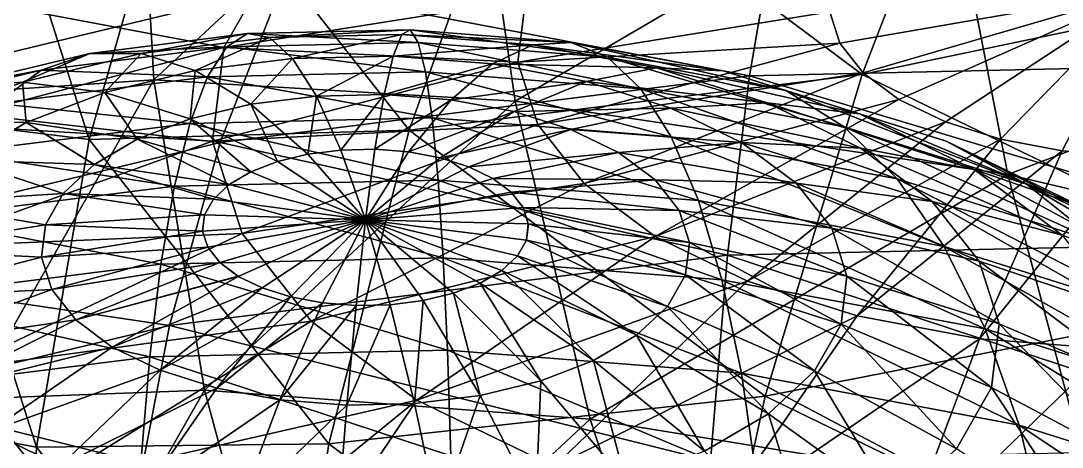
# Model space of a CAD drawing. Header units: metres. Extents: x -186 to 203, y -200 to 189.
# Drawn here: x -123.44 to -88.96, y 76.53 to 90.64 of the extents above; entities that cross this region are included whole.
import ezdxf

# ---------------------------------------------------------------- set-up
doc = ezdxf.new("R2010")
doc.units = ezdxf.units.M

msp = doc.modelspace()

# ---------------------------------------------------------------- linework, layer by layer
for points in [[(-106.90666, 97.32014, -698.48535), (-91.50967, 99.410645, -716.0114), (-95.580185, 88.86309, -713.9658), (-95.580086, 88.86319, -713.9657)], [(-95.580185, 88.86309, -713.9658), (-91.50967, 99.410645, -716.0114), (-77.530174, 92.63897, -728.4069), (-77.530075, 92.63907, -728.4068)], [(-119.5969, 98.85623, -602.5507), (-125.057, 98.26692, -627.56134), (-125.650406, 88.24449, -621.9754), (-125.65031, 88.24459, -621.9753)], [(-119.03665, 88.682526, -597.24164), (-119.5969, 98.85623, -602.5507), (-125.650406, 88.24449, -621.9754), (-125.65031, 88.24459, -621.9753)], [(-108.571106, 98.40541, -579.44403), (-119.5969, 98.85623, -602.5507), (-119.03665, 88.682526, -597.24164), (-119.03655, 88.682625, -597.2415)], [(-107.06882, 87.97371, -574.86945), (-108.571106, 98.40541, -579.44403), (-119.03665, 88.682526, -597.24164), (-119.03655, 88.682625, -597.2415)], [(-92.85345, 96.30152, -559.6255), (-108.571106, 98.40541, -579.44403), (-107.06882, 87.97371, -574.86945), (-107.06872, 87.97381, -574.8693)], [(-126.36902, 87.343834, -647.5559), (-124.5737, 97.34318, -652.92194), (-121.17691, 86.706085, -672.393), (-121.17681, 86.706184, -672.3929)], [(-124.5737, 97.34318, -652.92194), (-118.300644, 96.80722, -677.0512), (-121.17691, 86.706085, -672.393), (-121.17681, 86.706184, -672.3929)], [(-118.300644, 96.80722, -677.0512), (-106.90666, 97.32014, -698.48535), (-110.58489, 87.019936, -694.9667), (-110.58479, 87.020035, -694.96655)], [(-110.58489, 87.019936, -694.9667), (-106.90666, 97.32014, -698.48535), (-95.580185, 88.86309, -713.9658), (-95.580086, 88.86319, -713.9657)], [(-121.17691, 86.706085, -672.393), (-118.300644, 96.80722, -677.0512), (-110.58489, 87.019936, -694.9667), (-110.58479, 87.020035, -694.96655)], [(-90.76164, 85.54899, -556.15967), (-92.85345, 96.30152, -559.6255), (-107.06882, 87.97371, -574.86945), (-107.06872, 87.97381, -574.8693)], [(-73.730515, 92.09151, -544.1837), (-92.85345, 96.30152, -559.6255), (-90.76164, 85.54899, -556.15967), (-90.76154, 85.54909, -556.15955)], [(-81.222885, 89.22267, -535.9909), (-81.5508, 94.20048, -545.1989), (-98.45359, 93.81772, -545.89954), (-98.45349, 93.81782, -545.8994)], [(-99.31676, 88.81295, -536.7409), (-98.45359, 93.81772, -545.89954), (-114.82103, 91.75849, -549.66895), (-114.82093, 91.75859, -549.6688)], [(-81.222885, 89.22267, -535.9909), (-98.45359, 93.81772, -545.89954), (-99.31676, 88.81295, -536.7409), (-99.31666, 88.81305, -536.7408)], [(-114.82103, 91.75849, -549.66895), (-126.376884, 92.596344, -565.1111), (-129.93777, 88.11278, -556.34235), (-129.93767, 88.11288, -556.3422)], [(-124.11983, 91.14694, -618.7709), (-115.0105, 92.73817, -623.6863), (-116.715576, 89.749176, -629.1576), (-116.71548, 89.749275, -629.1575)], [(-115.0105, 92.73817, -623.6863), (-106.732765, 91.34447, -631.89105), (-116.715576, 89.749176, -629.1576), (-116.71548, 89.749275, -629.1575)], [(-95.580185, 88.86309, -713.9658), (-77.530174, 92.63897, -728.4069), (-80.833626, 81.71985, -727.04144), (-80.83353, 81.71995, -727.0413)], [(-71.505875, 81.01733, -542.08185), (-73.730515, 92.09151, -544.1837), (-90.76164, 85.54899, -556.15967), (-90.76154, 85.54909, -556.15955)], [(-116.837555, 86.608604, -540.77594), (-114.82103, 91.75849, -549.66895), (-129.93777, 88.11278, -556.34235), (-129.93767, 88.11288, -556.3422)], [(-99.31676, 88.81295, -536.7409), (-114.82103, 91.75849, -549.66895), (-116.837555, 86.608604, -540.77594), (-116.837456, 86.6087, -540.7758)], [(-96.65073, 90.934685, -636.0583), (-86.20422, 91.65224, -635.888), (-96.31986, 89.89857, -637.9549), (-96.31976, 89.89867, -637.9548)], [(-96.31986, 89.89857, -637.9549), (-86.20422, 91.65224, -635.888), (-95.54689, 88.91807, -639.74963), (-95.54679, 88.91817, -639.7495)], [(-95.54689, 88.91807, -639.74963), (-86.20422, 91.65224, -635.888), (-94.3656, 88.03605, -641.3642), (-94.3655, 88.03615, -641.3641)], [(-94.3656, 88.03605, -641.3642), (-86.20422, 91.65224, -635.888), (-92.82762, 87.29105, -642.7279), (-92.82752, 87.29115, -642.7278)], [(-92.82762, 87.29105, -642.7279), (-86.20422, 91.65224, -635.888), (-91.00017, 86.71563, -643.7812), (-91.00007, 86.71573, -643.78107)], [(-91.00017, 86.71563, -643.7812), (-86.20422, 91.65224, -635.888), (-88.963104, 86.334946, -644.478), (-88.963005, 86.335045, -644.4779)], [(-88.963104, 86.334946, -644.478), (-86.20422, 91.65224, -635.888), (-86.805466, 86.165634, -644.78796), (-86.80537, 86.16573, -644.78784)], [(-124.11983, 91.14694, -618.7709), (-116.715576, 89.749176, -629.1576), (-126.364105, 87.212746, -625.97235), (-126.364006, 87.212845, -625.9722)], [(-116.715576, 89.749176, -629.1576), (-106.732765, 91.34447, -631.89105), (-106.98277, 89.26301, -635.7011), (-106.98267, 89.26311, -635.701)], [(-106.732765, 91.34447, -631.89105), (-96.65073, 90.934685, -636.0583), (-106.98277, 89.26301, -635.7011), (-106.98267, 89.26311, -635.701)], [(-106.98277, 89.26301, -635.7011), (-96.65073, 90.934685, -636.0583), (-96.31986, 89.89857, -637.9549), (-96.31976, 89.89867, -637.9548)], [(-110.543274, 90.33551, -681.3691), (-115.207436, 90.0845, -686.9483), (-115.936455, 90.21338, -681.59265), (-115.936356, 90.21348, -681.5925)], [(-110.28259, 89.92163, -675.9846), (-110.543274, 90.33551, -681.3691), (-115.936455, 90.21338, -681.59265), (-115.936356, 90.21348, -681.5925)], [(-110.543274, 90.33551, -681.3691), (-110.82022, 90.18385, -686.7664), (-115.207436, 90.0845, -686.9483), (-115.20734, 90.0846, -686.9482)], [(-105.21498, 89.91738, -682.13446), (-110.82022, 90.18385, -686.7664), (-110.543274, 90.33551, -681.3691), (-110.543175, 90.33561, -681.36896)], [(-104.018814, 89.4301, -676.8844), (-105.21498, 89.91738, -682.13446), (-110.543274, 90.33551, -681.3691), (-110.543175, 90.33561, -681.36896)], [(-104.018814, 89.4301, -676.8844), (-110.543274, 90.33551, -681.3691), (-110.28259, 89.92163, -675.9846), (-110.28249, 89.92173, -675.9845)], [(-115.936455, 90.21338, -681.59265), (-119.45569, 89.55002, -687.9267), (-121.15882, 89.55634, -682.79535), (-121.15872, 89.55644, -682.7952)], [(-116.62266, 89.77806, -676.24744), (-115.936455, 90.21338, -681.59265), (-121.15882, 89.55634, -682.79535), (-121.15872, 89.55644, -682.7952)], [(-115.936455, 90.21338, -681.59265), (-115.207436, 90.0845, -686.9483), (-119.45569, 89.55002, -687.9267), (-119.45559, 89.55012, -687.9266)], [(-115.207436, 90.0845, -686.9483), (-117.67117, 88.98677, -692.9991), (-119.45569, 89.55002, -687.9267), (-119.45559, 89.55012, -687.9266)], [(-115.207436, 90.0845, -686.9483), (-114.44357, 89.39284, -692.2558), (-117.67117, 88.98677, -692.9991), (-117.671074, 88.98687, -692.99896)], [(-110.28259, 89.92163, -675.9846), (-115.936455, 90.21338, -681.59265), (-116.62266, 89.77806, -676.24744), (-116.62256, 89.77816, -676.2473)], [(-110.82022, 90.18385, -686.7664), (-114.44357, 89.39284, -692.2558), (-115.207436, 90.0845, -686.9483), (-115.20734, 90.0846, -686.9482)], [(-110.82022, 90.18385, -686.7664), (-111.110405, 89.468315, -692.1176), (-114.44357, 89.39284, -692.2558), (-114.443474, 89.39294, -692.2557)], [(-106.4858, 89.84372, -687.38904), (-111.110405, 89.468315, -692.1176), (-110.82022, 90.18385, -686.7664), (-110.82012, 90.18395, -686.7663)], [(-105.21498, 89.91738, -682.13446), (-106.4858, 89.84372, -687.38904), (-110.82022, 90.18385, -686.7664), (-110.82012, 90.18395, -686.7663)], [(-126.364105, 87.212746, -625.97235), (-116.715576, 89.749176, -629.1576), (-117.08717, 86.65553, -634.8205), (-117.087074, 86.65563, -634.8204)], [(-116.62266, 89.77806, -676.24744), (-121.15882, 89.55634, -682.79535), (-122.76192, 89.00566, -677.6613), (-122.76182, 89.00576, -677.6612)], [(-117.25852, 88.78331, -670.9713), (-116.62266, 89.77806, -676.24744), (-122.76192, 89.00566, -677.6613), (-122.76182, 89.00576, -677.6612)], [(-110.04103, 88.94675, -670.6721), (-116.62266, 89.77806, -676.24744), (-117.25852, 88.78331, -670.9713), (-117.25842, 88.78341, -670.9712)], [(-116.715576, 89.749176, -629.1576), (-106.98277, 89.26301, -635.7011), (-117.08717, 86.65553, -634.8205), (-117.087074, 86.65563, -634.8204)], [(-110.04103, 88.94675, -670.6721), (-110.28259, 89.92163, -675.9846), (-116.62266, 89.77806, -676.24744), (-116.62256, 89.77816, -676.2473)], [(-106.4858, 89.84372, -687.38904), (-107.81734, 89.2099, -692.59064), (-111.110405, 89.468315, -692.1176), (-111.110306, 89.468414, -692.1175)], [(-102.910385, 88.387184, -671.6964), (-104.018814, 89.4301, -676.8844), (-110.28259, 89.92163, -675.9846), (-110.28249, 89.92173, -675.9845)], [(-102.910385, 88.387184, -671.6964), (-110.28259, 89.92163, -675.9846), (-110.04103, 88.94675, -670.6721), (-110.04093, 88.946846, -670.672)], [(-102.3936, 89.078964, -688.78894), (-107.81734, 89.2099, -692.59064), (-106.4858, 89.84372, -687.38904), (-106.4857, 89.84382, -687.3889)], [(-106.98277, 89.26301, -635.7011), (-96.31986, 89.89857, -637.9549), (-106.32467, 87.20213, -639.4735), (-106.32457, 87.20223, -639.4734)], [(-100.184456, 88.97728, -683.8553), (-106.4858, 89.84372, -687.38904), (-105.21498, 89.91738, -682.13446), (-105.21488, 89.91748, -682.13434)], [(-100.184456, 88.97728, -683.8553), (-102.3936, 89.078964, -688.78894), (-106.4858, 89.84372, -687.38904), (-106.4857, 89.84382, -687.3889)], [(-106.32467, 87.20213, -639.4735), (-96.31986, 89.89857, -637.9549), (-95.54689, 88.91807, -639.74963), (-95.54679, 88.91817, -639.7495)], [(-98.10507, 88.324936, -678.90735), (-100.184456, 88.97728, -683.8553), (-105.21498, 89.91738, -682.13446), (-105.21488, 89.91748, -682.13434)], [(-98.10507, 88.324936, -678.90735), (-105.21498, 89.91738, -682.13446), (-104.018814, 89.4301, -676.8844), (-104.018715, 89.4302, -676.8843)], [(-121.15882, 89.55634, -682.79535), (-123.37932, 88.60375, -689.6588), (-125.98213, 88.393105, -684.9246), (-125.98203, 88.3932, -684.9245)], [(-122.76192, 89.00566, -677.6613), (-121.15882, 89.55634, -682.79535), (-125.98213, 88.393105, -684.9246), (-125.98203, 88.3932, -684.9245)], [(-121.15882, 89.55634, -682.79535), (-119.45569, 89.55002, -687.9267), (-123.37932, 88.60375, -689.6588), (-123.37922, 88.60385, -689.6587)], [(-119.45569, 89.55002, -687.9267), (-120.652145, 88.267845, -694.31506), (-123.37932, 88.60375, -689.6588), (-123.37922, 88.60385, -689.6587)], [(-119.45569, 89.55002, -687.9267), (-117.67117, 88.98677, -692.9991), (-120.652145, 88.267845, -694.31506), (-120.65205, 88.267944, -694.31494)], [(-114.44357, 89.39284, -692.2558), (-115.82484, 87.87275, -697.9571), (-117.67117, 88.98677, -692.9991), (-117.671074, 88.98687, -692.99896)], [(-114.44357, 89.39284, -692.2558), (-113.65325, 88.145966, -697.457), (-115.82484, 87.87275, -697.9571), (-115.82474, 87.87285, -697.957)], [(-111.110405, 89.468315, -692.1176), (-113.65325, 88.145966, -697.457), (-114.44357, 89.39284, -692.2558), (-114.443474, 89.39294, -692.2557)], [(-111.110405, 89.468315, -692.1176), (-111.410645, 88.19675, -697.364), (-113.65325, 88.145966, -697.457), (-113.65315, 88.146065, -697.45685)], [(-107.81734, 89.2099, -692.59064), (-111.410645, 88.19675, -697.364), (-111.110405, 89.468315, -692.1176), (-111.110306, 89.468414, -692.1175)], [(-96.17823, 87.12909, -673.9993), (-98.10507, 88.324936, -678.90735), (-104.018814, 89.4301, -676.8844), (-104.018715, 89.4302, -676.8843)], [(-96.17823, 87.12909, -673.9993), (-104.018814, 89.4301, -676.8844), (-102.910385, 88.387184, -671.6964), (-102.910286, 88.38728, -671.6963)], [(-122.76192, 89.00566, -677.6613), (-125.98213, 88.393105, -684.9246), (-128.43205, 87.6382, -680.1644), (-128.43195, 87.6383, -680.1643)], [(-124.247406, 87.90402, -672.5808), (-122.76192, 89.00566, -677.6613), (-128.43205, 87.6382, -680.1644), (-128.43195, 87.6383, -680.1643)], [(-117.25852, 88.78331, -670.9713), (-122.76192, 89.00566, -677.6613), (-124.247406, 87.90402, -672.5808), (-124.24731, 87.90412, -672.5807)], [(-117.67117, 88.98677, -692.9991), (-117.83048, 87.389046, -698.84247), (-120.652145, 88.267845, -694.31506), (-120.65205, 88.267944, -694.31494)], [(-117.67117, 88.98677, -692.9991), (-115.82484, 87.87275, -697.9571), (-117.83048, 87.389046, -698.84247), (-117.83038, 87.389145, -698.84235)], [(-117.08717, 86.65553, -634.8205), (-106.98277, 89.26301, -635.7011), (-106.32467, 87.20213, -639.4735), (-106.32457, 87.20223, -639.4734)], [(-107.81734, 89.2099, -692.59064), (-109.195015, 88.02287, -697.68225), (-111.410645, 88.19675, -697.364), (-111.410545, 88.196846, -697.3639)], [(-104.708305, 88.62889, -693.6542), (-109.195015, 88.02287, -697.68225), (-107.81734, 89.2099, -692.59064), (-107.81724, 89.21, -692.5905)], [(-102.3936, 89.078964, -688.78894), (-104.708305, 88.62889, -693.6542), (-107.81734, 89.2099, -692.59064), (-107.81724, 89.21, -692.5905)], [(-98.72247, 87.92303, -690.90485), (-104.708305, 88.62889, -693.6542), (-102.3936, 89.078964, -688.78894), (-102.3935, 89.07906, -688.7888)], [(-95.67155, 87.55629, -686.4564), (-98.72247, 87.92303, -690.90485), (-102.3936, 89.078964, -688.78894), (-102.3935, 89.07906, -688.7888)], [(-95.67155, 87.55629, -686.4564), (-102.3936, 89.078964, -688.78894), (-100.184456, 88.97728, -683.8553), (-100.18436, 88.97738, -683.85516)], [(-92.79983, 86.654465, -681.96515), (-95.67155, 87.55629, -686.4564), (-100.184456, 88.97728, -683.8553), (-100.18436, 88.97738, -683.85516)], [(-92.79983, 86.654465, -681.96515), (-100.184456, 88.97728, -683.8553), (-98.10507, 88.324936, -678.90735), (-98.10497, 88.325035, -678.9072)], [(-80.949554, 83.30951, -527.35187), (-81.222885, 89.22267, -535.9909), (-99.31676, 88.81295, -536.7409), (-99.31666, 88.81305, -536.7408)], [(-119.03665, 88.682526, -597.24164), (-125.650406, 88.24449, -621.9754), (-125.057, 78.128914, -616.5599), (-125.0569, 78.12901, -616.55975)], [(-117.36206, 78.410904, -592.374), (-119.03665, 88.682526, -597.24164), (-125.057, 78.128914, -616.5599), (-125.0569, 78.12901, -616.55975)], [(-117.837074, 87.240036, -665.822), (-117.25852, 88.78331, -670.9713), (-124.247406, 87.90402, -672.5808), (-124.24731, 87.90412, -672.5807)], [(-107.06882, 87.97371, -574.86945), (-119.03665, 88.682526, -597.24164), (-117.36206, 78.410904, -592.374), (-117.36196, 78.411, -592.3739)], [(-109.82124, 87.42154, -665.4898), (-117.25852, 88.78331, -670.9713), (-117.837074, 87.240036, -665.822), (-117.836975, 87.240135, -665.8219)], [(-109.82124, 87.42154, -665.4898), (-110.04103, 88.94675, -670.6721), (-117.25852, 88.78331, -670.9713), (-117.25842, 88.78341, -670.9712)], [(-100.036255, 82.877304, -528.143), (-99.31676, 88.81295, -536.7409), (-116.837555, 86.608604, -540.77594), (-116.837456, 86.6087, -540.7758)], [(-110.58489, 87.019936, -694.9667), (-95.580185, 88.86309, -713.9658), (-98.793335, 78.21564, -711.0829), (-98.793236, 78.21574, -711.08276)], [(-101.901855, 86.80009, -666.6273), (-102.910385, 88.387184, -671.6964), (-110.04103, 88.94675, -670.6721), (-110.04093, 88.946846, -670.672)], [(-101.901855, 86.80009, -666.6273), (-110.04103, 88.94675, -670.6721), (-109.82124, 87.42154, -665.4898), (-109.821144, 87.42164, -665.4897)], [(-104.708305, 88.62889, -693.6542), (-107.1032, 87.63196, -698.3978), (-109.195015, 88.02287, -697.68225), (-109.194916, 88.02297, -697.6821)], [(-101.919174, 87.75066, -695.2618), (-107.1032, 87.63196, -698.3978), (-104.708305, 88.62889, -693.6542), (-104.708206, 88.62899, -693.65405)], [(-106.32467, 87.20213, -639.4735), (-95.54689, 88.91807, -639.74963), (-104.78719, 85.25188, -643.04346), (-104.787094, 85.251976, -643.04333)], [(-104.78719, 85.25188, -643.04346), (-95.54689, 88.91807, -639.74963), (-94.3656, 88.03605, -641.3642), (-94.3655, 88.03615, -641.3641)], [(-98.72247, 87.92303, -690.90485), (-101.919174, 87.75066, -695.2618), (-104.708305, 88.62889, -693.6542), (-104.708206, 88.62899, -693.65405)], [(-80.949554, 83.30951, -527.35187), (-99.31676, 88.81295, -536.7409), (-100.036255, 82.877304, -528.143), (-100.036156, 82.8774, -528.1429)], [(-98.793335, 78.21564, -711.0829), (-95.580185, 88.86309, -713.9658), (-80.833626, 81.71985, -727.04144), (-80.83353, 81.71995, -727.0413)], [(-123.37932, 88.60375, -689.6588), (-123.256195, 87.2675, -696.1462), (-126.80685, 87.28706, -692.069), (-126.80675, 87.28716, -692.06885)], [(-125.98213, 88.393105, -684.9246), (-123.37932, 88.60375, -689.6588), (-126.80685, 87.28706, -692.069), (-126.80675, 87.28716, -692.06885)], [(-123.37932, 88.60375, -689.6588), (-120.652145, 88.267845, -694.31506), (-123.256195, 87.2675, -696.1462), (-123.256096, 87.2676, -696.14606)], [(-120.652145, 88.267845, -694.31506), (-119.58253, 86.715996, -700.07446), (-123.256195, 87.2675, -696.1462), (-123.256096, 87.2676, -696.14606)], [(-120.652145, 88.267845, -694.31506), (-117.83048, 87.389046, -698.84247), (-119.58253, 86.715996, -700.07446), (-119.58243, 86.716095, -700.07434)], [(-94.42503, 85.40282, -669.185), (-96.17823, 87.12909, -673.9993), (-102.910385, 88.387184, -671.6964), (-102.910286, 88.38728, -671.6963)], [(-94.42503, 85.40282, -669.185), (-102.910385, 88.387184, -671.6964), (-101.901855, 86.80009, -666.6273), (-101.90176, 86.800186, -666.6272)], [(-90.13878, 85.22742, -677.48035), (-92.79983, 86.654465, -681.96515), (-98.10507, 88.324936, -678.90735), (-98.10497, 88.325035, -678.9072)], [(-90.13878, 85.22742, -677.48035), (-98.10507, 88.324936, -678.90735), (-96.17823, 87.12909, -673.9993), (-96.17813, 87.12919, -673.9992)], [(-116.837555, 86.608604, -540.77594), (-129.93777, 88.11278, -556.34235), (-133.01953, 82.706, -547.9196), (-133.01942, 82.7061, -547.9195)], [(-104.5833, 77.45182, -570.98145), (-107.06882, 87.97371, -574.86945), (-117.36206, 78.410904, -592.374), (-117.36196, 78.411, -592.3739)], [(-113.65325, 88.145966, -697.457), (-113.9369, 86.22018, -702.7462), (-115.82484, 87.87275, -697.9571), (-115.82474, 87.87285, -697.957)], [(-113.65325, 88.145966, -697.457), (-112.84512, 86.35753, -702.4948), (-113.9369, 86.22018, -702.7462), (-113.9368, 86.220276, -702.7461)], [(-111.410645, 88.19675, -697.364), (-112.84512, 86.35753, -702.4948), (-113.65325, 88.145966, -697.457), (-113.65315, 88.146065, -697.45685)], [(-111.410645, 88.19675, -697.364), (-111.71764, 86.383064, -702.44806), (-112.84512, 86.35753, -702.4948), (-112.845024, 86.35763, -702.4947)], [(-109.195015, 88.02287, -697.68225), (-111.71764, 86.383064, -702.44806), (-111.410645, 88.19675, -697.364), (-111.410545, 88.196846, -697.3639)], [(-109.195015, 88.02287, -697.68225), (-110.60373, 86.295654, -702.6081), (-111.71764, 86.383064, -702.44806), (-111.717545, 86.38316, -702.44794)], [(-107.1032, 87.63196, -698.3978), (-110.60373, 86.295654, -702.6081), (-109.195015, 88.02287, -697.68225), (-109.194916, 88.02297, -697.6821)], [(-90.76164, 85.54899, -556.15967), (-107.06882, 87.97371, -574.86945), (-104.5833, 77.45182, -570.98145), (-104.5832, 77.45192, -570.9813)], [(-104.78719, 85.25188, -643.04346), (-94.3656, 88.03605, -641.3642), (-102.43756, 83.4975, -646.2548), (-102.43746, 83.4976, -646.2547)], [(-102.43756, 83.4975, -646.2548), (-94.3656, 88.03605, -641.3642), (-92.82762, 87.29105, -642.7279), (-92.82752, 87.29115, -642.7278)], [(-95.63286, 86.426414, -693.6444), (-101.919174, 87.75066, -695.2618), (-98.72247, 87.92303, -690.90485), (-98.722374, 87.92313, -690.9047)], [(-91.873505, 85.71651, -689.8241), (-95.63286, 86.426414, -693.6444), (-98.72247, 87.92303, -690.90485), (-98.722374, 87.92313, -690.9047)], [(-91.873505, 85.71651, -689.8241), (-98.72247, 87.92303, -690.90485), (-95.67155, 87.55629, -686.4564), (-95.67145, 87.55639, -686.4563)], [(-117.837074, 87.240036, -665.822), (-124.247406, 87.90402, -672.5808), (-125.59902, 86.26347, -667.6096), (-125.59892, 86.26357, -667.6095)], [(-115.82484, 87.87275, -697.9571), (-114.945244, 85.97699, -703.19135), (-117.83048, 87.389046, -698.84247), (-117.83038, 87.389145, -698.84235)], [(-115.82484, 87.87275, -697.9571), (-113.9369, 86.22018, -702.7462), (-114.945244, 85.97699, -703.19135), (-114.945145, 85.97709, -703.1912)], [(-107.1032, 87.63196, -698.3978), (-109.55206, 86.09912, -702.96783), (-110.60373, 86.295654, -702.6081), (-110.60363, 86.29575, -702.608)], [(-105.22663, 87.04108, -699.47943), (-109.55206, 86.09912, -702.96783), (-107.1032, 87.63196, -698.3978), (-107.1031, 87.63206, -698.3977)], [(-101.919174, 87.75066, -695.2618), (-105.22663, 87.04108, -699.47943), (-107.1032, 87.63196, -698.3978), (-107.1031, 87.63206, -698.3977)], [(-99.57185, 86.61362, -697.34314), (-105.22663, 87.04108, -699.47943), (-101.919174, 87.75066, -695.2618), (-101.919075, 87.75076, -695.26166)], [(-95.63286, 86.426414, -693.6444), (-99.57185, 86.61362, -697.34314), (-101.919174, 87.75066, -695.2618), (-101.919075, 87.75076, -695.26166)], [(-126.96965, 77.26123, -642.0801), (-126.36902, 87.343834, -647.5559), (-122.915375, 76.52869, -667.3529), (-122.915276, 76.528786, -667.3528)], [(-126.80685, 87.28706, -692.069), (-123.256195, 87.2675, -696.1462), (-125.36952, 86.02944, -698.4125), (-125.36942, 86.02954, -698.41235)], [(-126.36902, 87.343834, -647.5559), (-121.17691, 86.706085, -672.393), (-122.915375, 76.52869, -667.3529), (-122.915276, 76.528786, -667.3528)], [(-118.35199, 85.16513, -660.8561), (-117.837074, 87.240036, -665.822), (-125.59902, 86.26347, -667.6096), (-125.59892, 86.26357, -667.6095)], [(-123.256195, 87.2675, -696.1462), (-121.00441, 85.88301, -701.59924), (-125.36952, 86.02944, -698.4125), (-125.36942, 86.02954, -698.41235)], [(-123.256195, 87.2675, -696.1462), (-119.58253, 86.715996, -700.07446), (-121.00441, 85.88301, -701.59924), (-121.00431, 85.88311, -701.5991)], [(-117.83048, 87.389046, -698.84247), (-115.826096, 85.63861, -703.8108), (-119.58253, 86.715996, -700.07446), (-119.58243, 86.716095, -700.07434)], [(-109.62563, 85.36273, -660.4943), (-117.837074, 87.240036, -665.822), (-118.35199, 85.16513, -660.8561), (-118.35189, 85.16523, -660.85596)], [(-109.62563, 85.36273, -660.4943), (-109.82124, 87.42154, -665.4898), (-117.837074, 87.240036, -665.822), (-117.836975, 87.240135, -665.8219)], [(-117.83048, 87.389046, -698.84247), (-114.945244, 85.97699, -703.19135), (-115.826096, 85.63861, -703.8108), (-115.826, 85.63871, -703.81067)], [(-101.00427, 84.68619, -661.7327), (-101.901855, 86.80009, -666.6273), (-109.82124, 87.42154, -665.4898), (-109.821144, 87.42164, -665.4897)], [(-101.00427, 84.68619, -661.7327), (-109.82124, 87.42154, -665.4898), (-109.62563, 85.36273, -660.4943), (-109.625534, 85.36283, -660.4942)], [(-102.43756, 83.4975, -646.2548), (-92.82762, 87.29105, -642.7279), (-99.37845, 82.015656, -648.9673), (-99.37835, 82.015755, -648.96716)], [(-99.37845, 82.015656, -648.9673), (-92.82762, 87.29105, -642.7279), (-91.00017, 86.71563, -643.7812), (-91.00007, 86.71573, -643.78107)], [(-88.33496, 84.49167, -685.92413), (-91.873505, 85.71651, -689.8241), (-95.67155, 87.55629, -686.4564), (-95.67145, 87.55639, -686.4563)], [(-88.33496, 84.49167, -685.92413), (-95.67155, 87.55629, -686.4564), (-92.79983, 86.654465, -681.96515), (-92.79973, 86.654564, -681.965)], [(-126.364105, 87.212746, -625.97235), (-117.08717, 86.65553, -634.8205), (-126.85321, 83.14081, -633.42596), (-126.85311, 83.14091, -633.42584)], [(-121.17691, 86.706085, -672.393), (-110.58489, 87.019936, -694.9667), (-113.24136, 76.640015, -690.81885), (-113.241264, 76.640114, -690.8187)], [(-117.08717, 86.65553, -634.8205), (-106.32467, 87.20213, -639.4735), (-116.109024, 83.59247, -640.42737), (-116.108925, 83.59257, -640.42725)], [(-116.109024, 83.59247, -640.42737), (-106.32467, 87.20213, -639.4735), (-104.78719, 85.25188, -643.04346), (-104.787094, 85.251976, -643.04333)], [(-113.24136, 76.640015, -690.81885), (-110.58489, 87.019936, -694.9667), (-98.793335, 78.21564, -711.0829), (-98.793236, 78.21574, -711.08276)], [(-105.22663, 87.04108, -699.47943), (-108.608604, 85.80205, -703.5116), (-109.55206, 86.09912, -702.96783), (-109.55196, 86.09922, -702.9677)], [(-103.647316, 86.276054, -700.87976), (-108.608604, 85.80205, -703.5116), (-105.22663, 87.04108, -699.47943), (-105.22653, 87.041176, -699.4793)], [(-99.57185, 86.61362, -697.34314), (-103.647316, 86.276054, -700.87976), (-105.22663, 87.04108, -699.47943), (-105.22653, 87.041176, -699.4793)], [(-87.71755, 83.29082, -673.051), (-90.13878, 85.22742, -677.48035), (-96.17823, 87.12909, -673.9993), (-96.17813, 87.12919, -673.9992)], [(-87.71755, 83.29082, -673.051), (-96.17823, 87.12909, -673.9993), (-94.42503, 85.40282, -669.185), (-94.424934, 85.402916, -669.1849)], [(-118.51845, 80.552, -532.3994), (-116.837555, 86.608604, -540.77594), (-133.01953, 82.706, -547.9196), (-133.01942, 82.7061, -547.9195)], [(-126.85321, 83.14081, -633.42596), (-117.08717, 86.65553, -634.8205), (-116.109024, 83.59247, -640.42737), (-116.108925, 83.59257, -640.42725)], [(-122.915375, 76.52869, -667.3529), (-121.17691, 86.706085, -672.393), (-113.24136, 76.640015, -690.81885), (-113.241264, 76.640114, -690.8187)], [(-119.58253, 86.715996, -700.07446), (-116.54095, 85.21983, -704.57733), (-121.00441, 85.88301, -701.59924), (-121.00431, 85.88311, -701.5991)], [(-119.58253, 86.715996, -700.07446), (-115.826096, 85.63861, -703.8108), (-116.54095, 85.21983, -704.57733), (-116.54085, 85.21993, -704.5772)], [(-100.036255, 82.877304, -528.143), (-116.837555, 86.608604, -540.77594), (-118.51845, 80.552, -532.3994), (-118.51835, 80.5521, -532.3993)], [(-97.76892, 85.26744, -699.80725), (-103.647316, 86.276054, -700.87976), (-99.57185, 86.61362, -697.34314), (-99.571754, 86.613716, -697.343)], [(-92.864716, 83.16507, -664.51715), (-94.42503, 85.40282, -669.185), (-101.901855, 86.80009, -666.6273), (-101.90176, 86.800186, -666.6272)], [(-92.864716, 83.16507, -664.51715), (-101.901855, 86.80009, -666.6273), (-101.00427, 84.68619, -661.7327), (-101.00417, 84.68629, -661.7326)], [(-93.259796, 84.65454, -696.88776), (-97.76892, 85.26744, -699.80725), (-99.57185, 86.61362, -697.34314), (-99.571754, 86.613716, -697.343)], [(-93.259796, 84.65454, -696.88776), (-99.57185, 86.61362, -697.34314), (-95.63286, 86.426414, -693.6444), (-95.63276, 86.42651, -693.6443)], [(-99.37845, 82.015656, -648.9673), (-91.00017, 86.71563, -643.7812), (-95.74356, 80.87113, -651.0624), (-95.74346, 80.87123, -651.06226)], [(-95.74356, 80.87113, -651.0624), (-91.00017, 86.71563, -643.7812), (-88.963104, 86.334946, -644.478), (-88.963005, 86.335045, -644.4779)], [(-85.056, 82.76532, -681.9872), (-88.33496, 84.49167, -685.92413), (-92.79983, 86.654465, -681.96515), (-92.79973, 86.654564, -681.965)], [(-85.056, 82.76532, -681.9872), (-92.79983, 86.654465, -681.96515), (-90.13878, 85.22742, -677.48035), (-90.13868, 85.227516, -677.4802)], [(-118.35199, 85.16513, -660.8561), (-125.59902, 86.26347, -667.6096), (-126.80195, 84.102005, -662.80206), (-126.80185, 84.102104, -662.80194)], [(-113.9369, 86.22018, -702.7462), (-112.028046, 84.04716, -707.31415), (-114.945244, 85.97699, -703.19135), (-114.945145, 85.97709, -703.1912)], [(-112.84512, 86.35753, -702.4948), (-112.028046, 84.04716, -707.31415), (-113.9369, 86.22018, -702.7462), (-113.9368, 86.220276, -702.7461)], [(-111.71764, 86.383064, -702.44806), (-112.028046, 84.04716, -707.31415), (-112.84512, 86.35753, -702.4948), (-112.845024, 86.35763, -702.4947)], [(-110.60373, 86.295654, -702.6081), (-112.028046, 84.04716, -707.31415), (-111.71764, 86.383064, -702.44806), (-111.717545, 86.38316, -702.44794)], [(-109.55206, 86.09912, -702.96783), (-112.028046, 84.04716, -707.31415), (-110.60373, 86.295654, -702.6081), (-110.60363, 86.29575, -702.608)], [(-103.647316, 86.276054, -700.87976), (-107.8146, 85.417435, -704.21564), (-108.608604, 85.80205, -703.5116), (-108.608505, 85.80215, -703.5115)], [(-102.43427, 85.37032, -702.5377), (-107.8146, 85.417435, -704.21564), (-103.647316, 86.276054, -700.87976), (-103.64722, 86.27615, -700.87964)], [(-97.76892, 85.26744, -699.80725), (-102.43427, 85.37032, -702.5377), (-103.647316, 86.276054, -700.87976), (-103.64722, 86.27615, -700.87964)], [(-95.74356, 80.87113, -651.0624), (-88.963104, 86.334946, -644.478), (-91.69176, 80.11394, -652.44836), (-91.69166, 80.11404, -652.44824)], [(-88.9563, 83.53835, -693.81116), (-93.259796, 84.65454, -696.88776), (-95.63286, 86.426414, -693.6444), (-95.63276, 86.42651, -693.6443)], [(-88.9563, 83.53835, -693.81116), (-95.63286, 86.426414, -693.6444), (-91.873505, 85.71651, -689.8241), (-91.873405, 85.716606, -689.824)], [(-91.69176, 80.11394, -652.44836), (-88.963104, 86.334946, -644.478), (-86.805466, 86.165634, -644.78796), (-86.80537, 86.16573, -644.78784)], [(-125.36952, 86.02944, -698.4125), (-122.03398, 84.9265, -703.35016), (-126.899765, 84.60779, -701.0148), (-126.899666, 84.60789, -701.01465)], [(-125.36952, 86.02944, -698.4125), (-121.00441, 85.88301, -701.59924), (-122.03398, 84.9265, -703.35016), (-122.03388, 84.9266, -703.35004)], [(-121.00441, 85.88301, -701.59924), (-117.05857, 84.73894, -705.45764), (-122.03398, 84.9265, -703.35016), (-122.03388, 84.9266, -703.35004)], [(-121.00441, 85.88301, -701.59924), (-116.54095, 85.21983, -704.57733), (-117.05857, 84.73894, -705.45764), (-117.05847, 84.73904, -705.4575)], [(-114.945244, 85.97699, -703.19135), (-112.028046, 84.04716, -707.31415), (-115.826096, 85.63861, -703.8108), (-115.826, 85.63871, -703.81067)], [(-108.608604, 85.80205, -703.5116), (-112.028046, 84.04716, -707.31415), (-109.55206, 86.09912, -702.96783), (-109.55196, 86.09922, -702.9677)], [(-91.69176, 80.11394, -652.44836), (-86.805466, 86.165634, -644.78796), (-87.40012, 79.77715, -653.0649), (-87.400024, 79.77725, -653.06476)], [(-115.826096, 85.63861, -703.8108), (-112.028046, 84.04716, -707.31415), (-116.54095, 85.21983, -704.57733), (-116.54085, 85.21993, -704.5772)], [(-107.8146, 85.417435, -704.21564), (-112.028046, 84.04716, -707.31415), (-108.608604, 85.80205, -703.5116), (-108.608505, 85.80215, -703.5115)], [(-87.865265, 74.73286, -553.58545), (-90.76164, 85.54899, -556.15967), (-104.5833, 77.45182, -570.98145), (-104.5832, 77.45192, -570.9813)], [(-84.90559, 81.93109, -690.6112), (-88.9563, 83.53835, -693.81116), (-91.873505, 85.71651, -689.8241), (-91.873405, 85.716606, -689.824)], [(-84.90559, 81.93109, -690.6112), (-91.873505, 85.71651, -689.8241), (-88.33496, 84.49167, -685.92413), (-88.33486, 84.49177, -685.924)], [(-71.505875, 81.01733, -542.08185), (-90.76164, 85.54899, -556.15967), (-87.865265, 74.73286, -553.58545), (-87.865166, 74.732956, -553.5853)], [(-118.79761, 82.58133, -656.12775), (-118.35199, 85.16513, -660.8561), (-126.80195, 84.102005, -662.80206), (-126.80185, 84.102104, -662.80194)], [(-109.456345, 82.792854, -655.74054), (-118.35199, 85.16513, -660.8561), (-118.79761, 82.58133, -656.12775), (-118.79751, 82.58143, -656.1276)], [(-109.456345, 82.792854, -655.74054), (-109.62563, 85.36273, -660.4943), (-118.35199, 85.16513, -660.8561), (-118.35189, 85.16523, -660.85596)], [(-116.54095, 85.21983, -704.57733), (-112.028046, 84.04716, -707.31415), (-117.05857, 84.73894, -705.45764), (-117.05847, 84.73904, -705.4575)], [(-116.109024, 83.59247, -640.42737), (-104.78719, 85.25188, -643.04346), (-113.8239, 80.69382, -645.73334), (-113.8238, 80.69392, -645.7332)], [(-113.8239, 80.69382, -645.73334), (-104.78719, 85.25188, -643.04346), (-102.43756, 83.4975, -646.2548), (-102.43746, 83.4976, -646.2547)], [(-107.204735, 84.962074, -705.0492), (-112.028046, 84.04716, -707.31415), (-107.8146, 85.417435, -704.21564), (-107.8145, 85.417534, -704.2155)], [(-100.22747, 82.06864, -657.0662), (-101.00427, 84.68619, -661.7327), (-109.62563, 85.36273, -660.4943), (-109.625534, 85.36283, -660.4942)], [(-100.22747, 82.06864, -657.0662), (-109.62563, 85.36273, -660.4943), (-109.456345, 82.792854, -655.74054), (-109.456245, 82.79295, -655.7404)], [(-102.43427, 85.37032, -702.5377), (-107.204735, 84.962074, -705.0492), (-107.8146, 85.417435, -704.21564), (-107.8145, 85.417534, -704.2155)], [(-101.64053, 84.36348, -704.38074), (-107.204735, 84.962074, -705.0492), (-102.43427, 85.37032, -702.5377), (-102.43417, 85.37042, -702.5376)], [(-96.58919, 83.77097, -702.5466), (-101.64053, 84.36348, -704.38074), (-102.43427, 85.37032, -702.5377), (-102.43417, 85.37042, -702.5376)], [(-96.58919, 83.77097, -702.5466), (-102.43427, 85.37032, -702.5377), (-97.76892, 85.26744, -699.80725), (-97.76882, 85.26754, -699.8071)], [(-91.707, 82.684845, -700.4933), (-96.58919, 83.77097, -702.5466), (-97.76892, 85.26744, -699.80725), (-97.76882, 85.26754, -699.8071)], [(-91.707, 82.684845, -700.4933), (-97.76892, 85.26744, -699.80725), (-93.259796, 84.65454, -696.88776), (-93.2597, 84.65464, -696.88763)], [(-85.562675, 80.86585, -668.7258), (-87.71755, 83.29082, -673.051), (-94.42503, 85.40282, -669.185), (-94.424934, 85.402916, -669.1849)], [(-85.562675, 80.86585, -668.7258), (-94.42503, 85.40282, -669.185), (-92.864716, 83.16507, -664.51715), (-92.86462, 83.16517, -664.517)], [(-82.072556, 80.556366, -678.0564), (-85.056, 82.76532, -681.9872), (-90.13878, 85.22742, -677.48035), (-90.13868, 85.227516, -677.4802)], [(-82.072556, 80.556366, -678.0564), (-90.13878, 85.22742, -677.48035), (-87.71755, 83.29082, -673.051), (-87.71745, 83.29092, -673.0509)], [(-126.899765, 84.60779, -701.0148), (-122.03398, 84.9265, -703.35016), (-122.62625, 83.88826, -705.2506), (-122.62615, 83.88836, -705.2505)], [(-122.03398, 84.9265, -703.35016), (-117.35634, 84.216965, -706.4131), (-122.62625, 83.88826, -705.2506), (-122.62615, 83.88836, -705.2505)], [(-122.03398, 84.9265, -703.35016), (-117.05857, 84.73894, -705.45764), (-117.35634, 84.216965, -706.4131), (-117.35624, 84.217064, -706.41296)], [(-106.80568, 84.45587, -705.97577), (-112.028046, 84.04716, -707.31415), (-107.204735, 84.962074, -705.0492), (-107.204636, 84.96217, -705.0491)], [(-101.64053, 84.36348, -704.38074), (-106.80568, 84.45587, -705.97577), (-107.204735, 84.962074, -705.0492), (-107.204636, 84.96217, -705.0491)], [(-126.899765, 84.60779, -701.0148), (-122.62625, 83.88826, -705.2506), (-127.780045, 83.06467, -703.8394), (-127.779945, 83.064766, -703.8393)], [(-117.05857, 84.73894, -705.45764), (-112.028046, 84.04716, -707.31415), (-117.35634, 84.216965, -706.4131), (-117.35624, 84.217064, -706.41296)], [(-91.51434, 80.44034, -660.0468), (-92.864716, 83.16507, -664.51715), (-101.00427, 84.68619, -661.7327), (-101.00417, 84.68629, -661.7326)], [(-91.51434, 80.44034, -660.0468), (-101.00427, 84.68619, -661.7327), (-100.22747, 82.06864, -657.0662), (-100.22737, 82.06874, -657.0661)], [(-87.047455, 81.117004, -698.2434), (-91.707, 82.684845, -700.4933), (-93.259796, 84.65454, -696.88776), (-93.2597, 84.65464, -696.88763)], [(-87.047455, 81.117004, -698.2434), (-93.259796, 84.65454, -696.88776), (-88.9563, 83.53835, -693.81116), (-88.9562, 83.53845, -693.81104)], [(-122.62625, 83.88826, -705.2506), (-117.35634, 84.216965, -706.4131), (-117.42123, 83.67671, -707.40204), (-117.42113, 83.67681, -707.4019)], [(-117.35634, 84.216965, -706.4131), (-112.028046, 84.04716, -707.31415), (-117.42123, 83.67671, -707.40204), (-117.42113, 83.67681, -707.4019)], [(-106.634865, 83.92096, -706.9549), (-112.028046, 84.04716, -707.31415), (-106.80568, 84.45587, -705.97577), (-106.80558, 84.45597, -705.97565)], [(-101.300766, 83.299515, -706.3283), (-106.634865, 83.92096, -706.9549), (-106.80568, 84.45587, -705.97577), (-106.80558, 84.45597, -705.97565)], [(-101.300766, 83.299515, -706.3283), (-106.80568, 84.45587, -705.97577), (-101.64053, 84.36348, -704.38074), (-101.640434, 84.36358, -704.3806)], [(-96.084206, 82.189606, -705.4412), (-101.300766, 83.299515, -706.3283), (-101.64053, 84.36348, -704.38074), (-101.640434, 84.36358, -704.3806)], [(-96.084206, 82.189606, -705.4412), (-101.64053, 84.36348, -704.38074), (-96.58919, 83.77097, -702.5466), (-96.58909, 83.77107, -702.54645)], [(-118.79761, 82.58133, -656.12775), (-126.80195, 84.102005, -662.80206), (-127.84302, 81.4433, -658.2109), (-127.84292, 81.4434, -658.21075)], [(-127.780045, 83.06467, -703.8394), (-122.62625, 83.88826, -705.2506), (-122.755325, 82.813675, -707.21765), (-122.755226, 82.813774, -707.2175)], [(-122.62625, 83.88826, -705.2506), (-117.42123, 83.67671, -707.40204), (-122.755325, 82.813675, -707.21765), (-122.755226, 82.813774, -707.2175)], [(-117.42123, 83.67671, -707.40204), (-112.028046, 84.04716, -707.31415), (-117.25041, 83.1418, -708.38116), (-117.25031, 83.1419, -708.38104)], [(-117.25041, 83.1418, -708.38116), (-112.028046, 84.04716, -707.31415), (-116.85136, 82.6356, -709.30774), (-116.85126, 82.6357, -709.3076)], [(-116.85136, 82.6356, -709.30774), (-112.028046, 84.04716, -707.31415), (-116.24149, 82.18024, -710.1413), (-116.241394, 82.180336, -710.1412)], [(-116.24149, 82.18024, -710.1413), (-112.028046, 84.04716, -707.31415), (-115.44749, 81.79562, -710.84534), (-115.44739, 81.79572, -710.8452)], [(-115.44749, 81.79562, -710.84534), (-112.028046, 84.04716, -707.31415), (-114.50403, 81.49855, -711.3891), (-114.50393, 81.49865, -711.389)], [(-114.50403, 81.49855, -711.3891), (-112.028046, 84.04716, -707.31415), (-113.45236, 81.30202, -711.74884), (-113.45226, 81.30212, -711.7487)], [(-113.45236, 81.30202, -711.74884), (-112.028046, 84.04716, -707.31415), (-112.33845, 81.21461, -711.9089), (-112.33835, 81.21471, -711.90875)], [(-112.33845, 81.21461, -711.9089), (-112.028046, 84.04716, -707.31415), (-111.21097, 81.24014, -711.8621), (-111.21087, 81.24024, -711.862)], [(-109.11085, 81.62068, -711.1655), (-112.028046, 84.04716, -707.31415), (-108.229996, 81.95905, -710.54614), (-108.2299, 81.95915, -710.546)], [(-108.229996, 81.95905, -710.54614), (-112.028046, 84.04716, -707.31415), (-107.51514, 82.377846, -709.7796), (-107.51504, 82.377945, -709.7795)], [(-107.51514, 82.377846, -709.7796), (-112.028046, 84.04716, -707.31415), (-106.99752, 82.858734, -708.8993), (-106.99742, 82.85883, -708.8992)], [(-106.99752, 82.858734, -708.8993), (-112.028046, 84.04716, -707.31415), (-106.69975, 83.38071, -707.94385), (-106.69965, 83.380806, -707.9437)], [(-106.69975, 83.38071, -707.94385), (-112.028046, 84.04716, -707.31415), (-106.634865, 83.92096, -706.9549), (-106.634766, 83.92106, -706.9548)], [(-111.21097, 81.24014, -711.8621), (-112.028046, 84.04716, -707.31415), (-110.119194, 81.37749, -711.6107), (-110.119095, 81.37759, -711.6106)], [(-110.119194, 81.37749, -711.6107), (-112.028046, 84.04716, -707.31415), (-109.11085, 81.62068, -711.1655), (-109.11075, 81.62078, -711.1654)], [(-101.42984, 82.22493, -708.29535), (-106.69975, 83.38071, -707.94385), (-106.634865, 83.92096, -706.9549), (-106.634766, 83.92106, -706.9548)], [(-101.42984, 82.22493, -708.29535), (-106.634865, 83.92096, -706.9549), (-101.300766, 83.299515, -706.3283), (-101.30067, 83.299614, -706.3282)], [(-126.85321, 83.14081, -633.42596), (-116.109024, 83.59247, -640.42737), (-125.56575, 79.10911, -640.80597), (-125.56565, 79.10921, -640.80585)], [(-125.56575, 79.10911, -640.80597), (-116.109024, 83.59247, -640.42737), (-113.8239, 80.69382, -645.73334), (-113.8238, 80.69392, -645.7332)], [(-122.755325, 82.813675, -707.21765), (-117.42123, 83.67671, -707.40204), (-117.25041, 83.1418, -708.38116), (-117.25031, 83.1419, -708.38104)], [(-113.8239, 80.69382, -645.73334), (-102.43756, 83.4975, -646.2548), (-110.331665, 78.0863, -650.50635), (-110.331566, 78.0864, -650.5062)], [(-110.331665, 78.0863, -650.50635), (-102.43756, 83.4975, -646.2548), (-99.37845, 82.015656, -648.9673), (-99.37835, 82.015755, -648.96716)], [(-91.04233, 80.60341, -704.30334), (-96.084206, 82.189606, -705.4412), (-96.58919, 83.77097, -702.5466), (-96.58909, 83.77107, -702.54645)], [(-91.04233, 80.60341, -704.30334), (-96.58919, 83.77097, -702.5466), (-91.707, 82.684845, -700.4933), (-91.7069, 82.684944, -700.49316)], [(-122.755325, 82.813675, -707.21765), (-117.25041, 83.1418, -708.38116), (-122.41556, 81.74971, -709.1652), (-122.41546, 81.74981, -709.1651)], [(-122.41556, 81.74971, -709.1652), (-117.25041, 83.1418, -708.38116), (-116.85136, 82.6356, -709.30774), (-116.85126, 82.6357, -709.3076)], [(-102.02211, 81.18669, -710.1958), (-106.99752, 82.858734, -708.8993), (-106.69975, 83.38071, -707.94385), (-106.69965, 83.380806, -707.9437)], [(-102.02211, 81.18669, -710.1958), (-106.69975, 83.38071, -707.94385), (-101.42984, 82.22493, -708.29535), (-101.42974, 82.22503, -708.2952)], [(-96.27605, 80.59247, -708.36475), (-101.42984, 82.22493, -708.29535), (-101.300766, 83.299515, -706.3283), (-101.30067, 83.299614, -706.3282)], [(-96.27605, 80.59247, -708.36475), (-101.300766, 83.299515, -706.3283), (-96.084206, 82.189606, -705.4412), (-96.08411, 82.189705, -705.4411)], [(-80.73379, 76.52577, -519.3764), (-80.949554, 83.30951, -527.35187), (-100.036255, 82.877304, -528.143), (-100.036156, 82.8774, -528.1429)], [(-83.697754, 77.9791, -664.55206), (-85.562675, 80.86585, -668.7258), (-92.864716, 83.16507, -664.51715), (-92.86462, 83.16517, -664.517)], [(-83.697754, 77.9791, -664.55206), (-92.864716, 83.16507, -664.51715), (-91.51434, 80.44034, -660.0468), (-91.514244, 80.44044, -660.0467)], [(-127.780045, 83.06467, -703.8394), (-122.755325, 82.813675, -707.21765), (-127.971886, 81.46753, -706.763), (-127.97179, 81.46763, -706.7629)], [(-127.971886, 81.46753, -706.763), (-122.755325, 82.813675, -707.21765), (-122.41556, 81.74971, -709.1652), (-122.41546, 81.74981, -709.1651)], [(-109.31523, 79.74008, -651.2805), (-109.456345, 82.792854, -655.74054), (-118.79761, 82.58133, -656.12775), (-118.79751, 82.58143, -656.1276)], [(-100.60422, 76.075806, -520.2001), (-100.036255, 82.877304, -528.143), (-118.51845, 80.552, -532.3994), (-118.51835, 80.5521, -532.3993)], [(-99.579956, 78.976135, -652.6789), (-100.22747, 82.06864, -657.0662), (-109.456345, 82.792854, -655.74054), (-109.456245, 82.79295, -655.7404)], [(-99.579956, 78.976135, -652.6789), (-109.456345, 82.792854, -655.74054), (-109.31523, 79.74008, -651.2805), (-109.31513, 79.74018, -651.2804)], [(-103.05168, 80.23018, -711.9467), (-107.51514, 82.377846, -709.7796), (-106.99752, 82.858734, -708.8993), (-106.99742, 82.85883, -708.8992)], [(-103.05168, 80.23018, -711.9467), (-106.99752, 82.858734, -708.8993), (-102.02211, 81.18669, -710.1958), (-102.02201, 81.18679, -710.1957)], [(-80.73379, 76.52577, -519.3764), (-100.036255, 82.877304, -528.143), (-100.60422, 76.075806, -520.2001), (-100.60412, 76.075905, -520.19995)], [(-118.51845, 80.552, -532.3994), (-133.01953, 82.706, -547.9196), (-135.58835, 76.43526, -539.9351), (-135.58824, 76.435356, -539.935)], [(-119.16907, 79.51695, -651.68896), (-118.79761, 82.58133, -656.12775), (-127.84302, 81.4433, -658.2109), (-127.84292, 81.4434, -658.21075)], [(-122.41556, 81.74971, -709.1652), (-116.85136, 82.6356, -709.30774), (-121.62182, 80.74287, -711.00824), (-121.62172, 80.742966, -711.0081)], [(-121.62182, 80.74287, -711.00824), (-116.85136, 82.6356, -709.30774), (-116.24149, 82.18024, -710.1413), (-116.241394, 82.180336, -710.1412)], [(-109.31523, 79.74008, -651.2805), (-118.79761, 82.58133, -656.12775), (-119.16907, 79.51695, -651.68896), (-119.16897, 79.51705, -651.68884)], [(-86.23037, 78.55831, -702.92706), (-91.04233, 80.60341, -704.30334), (-91.707, 82.684845, -700.4933), (-91.7069, 82.684944, -700.49316)], [(-86.23037, 78.55831, -702.92706), (-91.707, 82.684845, -700.4933), (-87.047455, 81.117004, -698.2434), (-87.047356, 81.1171, -698.2433)], [(-121.62182, 80.74287, -711.00824), (-116.24149, 82.18024, -710.1413), (-120.408775, 79.837135, -712.66614), (-120.408676, 79.837234, -712.666)], [(-120.408775, 79.837135, -712.66614), (-116.24149, 82.18024, -710.1413), (-115.44749, 81.79562, -710.84534), (-115.44739, 81.79572, -710.8452)], [(-104.473564, 79.397194, -713.47144), (-108.229996, 81.95905, -710.54614), (-107.51514, 82.377846, -709.7796), (-107.51504, 82.377945, -709.7795)], [(-104.473564, 79.397194, -713.47144), (-107.51514, 82.377846, -709.7796), (-103.05168, 80.23018, -711.9467), (-103.05158, 80.23028, -711.9466)], [(-97.15633, 79.04935, -711.18945), (-102.02211, 81.18669, -710.1958), (-101.42984, 82.22493, -708.29535), (-101.42974, 82.22503, -708.2952)], [(-97.15633, 79.04935, -711.18945), (-101.42984, 82.22493, -708.29535), (-96.27605, 80.59247, -708.36475), (-96.27595, 80.59257, -708.3646)], [(-90.388725, 77.258484, -655.82306), (-91.51434, 80.44034, -660.0468), (-100.22747, 82.06864, -657.0662), (-100.22737, 82.06874, -657.0661)], [(-90.388725, 77.258484, -655.82306), (-100.22747, 82.06864, -657.0662), (-99.579956, 78.976135, -652.6789), (-99.57986, 78.976234, -652.6788)], [(-91.29483, 78.501205, -708.15137), (-96.27605, 80.59247, -708.36475), (-96.084206, 82.189606, -705.4412), (-96.08411, 82.189705, -705.4411)], [(-91.29483, 78.501205, -708.15137), (-96.084206, 82.189606, -705.4412), (-91.04233, 80.60341, -704.30334), (-91.04223, 80.60351, -704.3032)], [(-127.971886, 81.46753, -706.763), (-122.41556, 81.74971, -709.1652), (-127.4669, 79.88616, -709.65765), (-127.466805, 79.88626, -709.65753)], [(-127.4669, 79.88616, -709.65765), (-122.41556, 81.74971, -709.1652), (-121.62182, 80.74287, -711.00824), (-121.62172, 80.742966, -711.0081)], [(-120.408775, 79.837135, -712.66614), (-115.44749, 81.79562, -710.84534), (-118.82946, 79.07211, -714.0665), (-118.82936, 79.07221, -714.0664)], [(-118.82946, 79.07211, -714.0665), (-115.44749, 81.79562, -710.84534), (-114.50403, 81.49855, -711.3891), (-114.50393, 81.49865, -711.389)], [(-110.331665, 78.0863, -650.50635), (-99.37845, 82.015656, -648.9673), (-105.784935, 75.883865, -654.5379), (-105.784836, 75.883965, -654.5378)], [(-106.22561, 78.724144, -714.7035), (-109.11085, 81.62068, -711.1655), (-108.229996, 81.95905, -710.54614), (-108.2299, 81.95915, -710.546)], [(-106.22561, 78.724144, -714.7035), (-108.229996, 81.95905, -710.54614), (-104.473564, 79.397194, -713.47144), (-104.473465, 79.39729, -713.4713)], [(-105.784935, 75.883865, -654.5379), (-99.37845, 82.015656, -648.9673), (-95.74356, 80.87113, -651.0624), (-95.74346, 80.87123, -651.06226)], [(-98.793335, 78.21564, -711.0829), (-80.833626, 81.71985, -727.04144), (-83.44127, 70.77908, -724.6954), (-83.44117, 70.77918, -724.69525)], [(-119.16907, 79.51695, -651.68896), (-127.84302, 81.4433, -658.2109), (-128.7108, 78.31648, -653.8864), (-128.7107, 78.31658, -653.8863)], [(-118.82946, 79.07211, -714.0665), (-114.50403, 81.49855, -711.3891), (-116.95289, 78.48123, -715.14813), (-116.95279, 78.48133, -715.148)], [(-116.95289, 78.48123, -715.14813), (-114.50403, 81.49855, -711.3891), (-113.45236, 81.30202, -711.74884), (-113.45226, 81.30212, -711.7487)], [(-110.40284, 77.967224, -716.089), (-111.21097, 81.24014, -711.8621), (-110.119194, 81.37749, -711.6107), (-110.119095, 81.37759, -711.6106)], [(-110.40284, 77.967224, -716.089), (-110.119194, 81.37749, -711.6107), (-108.231255, 78.24044, -715.58887), (-108.231155, 78.24054, -715.58875)], [(-108.231255, 78.24044, -715.58887), (-110.119194, 81.37749, -711.6107), (-109.11085, 81.62068, -711.1655), (-109.11075, 81.62078, -711.1654)], [(-108.231255, 78.24044, -715.58887), (-109.11085, 81.62068, -711.1655), (-106.22561, 78.724144, -714.7035), (-106.22551, 78.72424, -714.70337)], [(-116.95289, 78.48123, -715.14813), (-113.45236, 81.30202, -711.74884), (-114.86108, 78.09032, -715.8637), (-114.86098, 78.090416, -715.8636)], [(-114.86108, 78.09032, -715.8637), (-113.45236, 81.30202, -711.74884), (-112.33845, 81.21461, -711.9089), (-112.33835, 81.21471, -711.90875)], [(-114.86108, 78.09032, -715.8637), (-112.33845, 81.21461, -711.9089), (-112.64545, 77.91644, -716.18195), (-112.64535, 77.91654, -716.1818)], [(-112.64545, 77.91644, -716.18195), (-112.33845, 81.21461, -711.9089), (-111.21097, 81.24014, -711.8621), (-111.21087, 81.24024, -711.862)], [(-112.64545, 77.91644, -716.18195), (-111.21097, 81.24014, -711.8621), (-110.40284, 77.967224, -716.089), (-110.40274, 77.96732, -716.08887)], [(-98.68657, 77.62769, -713.79175), (-103.05168, 80.23018, -711.9467), (-102.02211, 81.18669, -710.1958), (-102.02201, 81.18679, -710.1957)], [(-98.68657, 77.62769, -713.79175), (-102.02211, 81.18669, -710.1958), (-97.15633, 79.04935, -711.18945), (-97.15623, 79.049446, -711.18933)], [(-127.4669, 79.88616, -709.65765), (-121.62182, 80.74287, -711.00824), (-126.28716, 78.389694, -712.3969), (-126.28706, 78.38979, -712.3968)], [(-126.28716, 78.389694, -712.3969), (-121.62182, 80.74287, -711.00824), (-120.408775, 79.837135, -712.66614), (-120.408676, 79.837234, -712.666)], [(-125.56575, 79.10911, -640.80597), (-113.8239, 80.69382, -645.73334), (-122.558, 75.29384, -647.7898), (-122.5579, 75.29394, -647.7897)], [(-122.558, 75.29384, -647.7898), (-113.8239, 80.69382, -645.73334), (-110.331665, 78.0863, -650.50635), (-110.331566, 78.0864, -650.5062)], [(-105.784935, 75.883865, -654.5379), (-95.74356, 80.87113, -651.0624), (-100.38245, 74.18277, -657.65173), (-100.38235, 74.18287, -657.6516)], [(-100.38245, 74.18277, -657.65173), (-95.74356, 80.87113, -651.0624), (-91.69176, 80.11394, -652.44836), (-91.69166, 80.11404, -652.44824)], [(-119.8453, 73.65504, -524.6313), (-118.51845, 80.552, -532.3994), (-135.58835, 76.43526, -539.9351), (-135.58824, 76.435356, -539.935)], [(-100.60422, 76.075806, -520.2001), (-118.51845, 80.552, -532.3994), (-119.8453, 73.65504, -524.6313), (-119.8452, 73.655136, -524.63116)], [(-92.453476, 76.47011, -711.86926), (-97.15633, 79.04935, -711.18945), (-96.27605, 80.59247, -708.36475), (-96.27595, 80.59257, -708.3646)], [(-92.453476, 76.47011, -711.86926), (-96.27605, 80.59247, -708.36475), (-91.29483, 78.501205, -708.15137), (-91.29473, 78.501305, -708.15125)], [(-82.143234, 74.66219, -660.5755), (-83.697754, 77.9791, -664.55206), (-91.51434, 80.44034, -660.0468), (-91.514244, 80.44044, -660.0467)], [(-82.143234, 74.66219, -660.5755), (-91.51434, 80.44034, -660.0468), (-90.388725, 77.258484, -655.82306), (-90.388626, 77.25858, -655.82294)], [(-86.54077, 75.974075, -707.6575), (-91.29483, 78.501205, -708.15137), (-91.04233, 80.60341, -704.30334), (-91.04223, 80.60351, -704.3032)], [(-86.54077, 75.974075, -707.6575), (-91.04233, 80.60341, -704.30334), (-86.23037, 78.55831, -702.92706), (-86.23027, 78.55841, -702.92694)], [(-100.7999, 76.38963, -716.058), (-104.473564, 79.397194, -713.47144), (-103.05168, 80.23018, -711.9467), (-103.05158, 80.23028, -711.9466)], [(-100.7999, 76.38963, -716.058), (-103.05168, 80.23018, -711.9467), (-98.68657, 77.62769, -713.79175), (-98.68647, 77.62779, -713.7916)], [(-100.38245, 74.18277, -657.65173), (-91.69176, 80.11394, -652.44836), (-94.36028, 73.05734, -659.7118), (-94.36018, 73.05744, -659.7117)], [(-94.36028, 73.05734, -659.7118), (-91.69176, 80.11394, -652.44836), (-87.40012, 79.77715, -653.0649), (-87.400024, 79.77725, -653.06476)], [(-126.28716, 78.389694, -712.3969), (-120.408775, 79.837135, -712.66614), (-124.48424, 77.04352, -714.8611), (-124.48414, 77.04362, -714.86096)], [(-124.48424, 77.04352, -714.8611), (-120.408775, 79.837135, -712.66614), (-118.82946, 79.07211, -714.0665), (-118.82936, 79.07221, -714.0664)], [(-109.20384, 76.23786, -647.1631), (-109.31523, 79.74008, -651.2805), (-119.16907, 79.51695, -651.68896), (-119.16897, 79.51705, -651.68884)], [(-99.068825, 75.44254, -648.6189), (-99.579956, 78.976135, -652.6789), (-109.31523, 79.74008, -651.2805), (-109.31513, 79.74018, -651.2804)], [(-99.068825, 75.44254, -648.6189), (-109.31523, 79.74008, -651.2805), (-109.20384, 76.23786, -647.1631), (-109.20374, 76.23796, -647.16296)], [(-94.36028, 73.05734, -659.7118), (-87.40012, 79.77715, -653.0649), (-87.98168, 72.5568, -660.62805), (-87.98158, 72.5569, -660.6279)], [(-119.46228, 76.00557, -647.58826), (-119.16907, 79.51695, -651.68896), (-128.7108, 78.31648, -653.8864), (-128.7107, 78.31658, -653.8863)], [(-109.20384, 76.23786, -647.1631), (-119.16907, 79.51695, -651.68896), (-119.46228, 76.00557, -647.58826), (-119.46218, 76.00567, -647.58813)], [(-103.403946, 75.38929, -717.8891), (-106.22561, 78.724144, -714.7035), (-104.473564, 79.397194, -713.47144), (-104.473465, 79.39729, -713.4713)], [(-103.403946, 75.38929, -717.8891), (-104.473564, 79.397194, -713.47144), (-100.7999, 76.38963, -716.058), (-100.7998, 76.38973, -716.05786)], [(-134.59122, 73.8012, -640.6051), (-125.56575, 79.10911, -640.80597), (-122.558, 75.29384, -647.7898), (-122.5579, 75.29394, -647.7897)], [(-124.48424, 77.04352, -714.8611), (-118.82946, 79.07211, -714.0665), (-122.13692, 75.90647, -716.94244), (-122.13682, 75.90657, -716.9423)], [(-122.13692, 75.90647, -716.94244), (-118.82946, 79.07211, -714.0665), (-116.95289, 78.48123, -715.14813), (-116.95279, 78.48133, -715.148)], [(-89.5002, 73.65436, -651.89215), (-90.388725, 77.258484, -655.82306), (-99.579956, 78.976135, -652.6789), (-99.57986, 78.976234, -652.6788)], [(-89.5002, 73.65436, -651.89215), (-99.579956, 78.976135, -652.6789), (-99.068825, 75.44254, -648.6189), (-99.068726, 75.44264, -648.6188)], [(-94.46762, 74.59889, -715.2945), (-98.68657, 77.62769, -713.79175), (-97.15633, 79.04935, -711.18945), (-97.15623, 79.049446, -711.18933)], [(-94.46762, 74.59889, -715.2945), (-97.15633, 79.04935, -711.18945), (-92.453476, 76.47011, -711.86926), (-92.45338, 76.47021, -711.86914)], [(-106.38492, 74.670364, -719.2051), (-108.231255, 78.24044, -715.58887), (-106.22561, 78.724144, -714.7035), (-106.22551, 78.72424, -714.70337)], [(-106.22561, 78.724144, -714.7035), (-106.22561, 78.724144, -714.7035), (-108.231255, 78.24044, -715.58887), (-108.231155, 78.24054, -715.58875)], [(-106.38492, 74.670364, -719.2051), (-106.22561, 78.724144, -714.7035), (-103.403946, 75.38929, -717.8891), (-103.40385, 75.38939, -717.889)], [(-119.46228, 76.00557, -647.58826), (-128.7108, 78.31648, -653.8864), (-129.39581, 74.7558, -649.876), (-129.3957, 74.7559, -649.87585)], [(-117.36206, 78.410904, -592.374), (-125.057, 78.128914, -616.5599), (-123.28329, 68.03106, -611.3742), (-123.28319, 68.03116, -611.3741)], [(-114.591446, 68.15387, -588.0012), (-117.36206, 78.410904, -592.374), (-123.28329, 68.03106, -611.3742), (-123.28319, 68.03116, -611.3741)], [(-122.13692, 75.90647, -716.94244), (-116.95289, 78.48123, -715.14813), (-119.34779, 75.028244, -718.55), (-119.347694, 75.02834, -718.54987)], [(-119.34779, 75.028244, -718.55), (-116.95289, 78.48123, -715.14813), (-114.86108, 78.09032, -715.8637), (-114.86098, 78.090416, -715.8636)], [(-104.5833, 77.45182, -570.98145), (-117.36206, 78.410904, -592.374), (-114.591446, 68.15387, -588.0012), (-114.59135, 68.15397, -588.0011)], [(-87.96509, 73.477264, -712.2279), (-92.453476, 76.47011, -711.86926), (-91.29483, 78.501205, -708.15137), (-91.29473, 78.501305, -708.15125)], [(-87.96509, 73.477264, -712.2279), (-91.29483, 78.501205, -708.15137), (-86.54077, 75.974075, -707.6575), (-86.54067, 75.974174, -707.65735)], [(-123.28329, 68.03106, -611.3742), (-125.057, 78.128914, -616.5599), (-126.36902, 67.205826, -636.55444), (-126.36892, 67.205925, -636.5543)], [(-122.558, 75.29384, -647.7898), (-110.331665, 78.0863, -650.50635), (-117.96142, 71.861755, -654.07214), (-117.96132, 71.861855, -654.072)], [(-119.34779, 75.028244, -718.55), (-114.86108, 78.09032, -715.8637), (-116.23875, 74.447235, -719.6135), (-116.23865, 74.447334, -719.6134)], [(-117.96142, 71.861755, -654.07214), (-110.331665, 78.0863, -650.50635), (-105.784935, 75.883865, -654.5379), (-105.784836, 75.883965, -654.5378)], [(-116.23875, 74.447235, -719.6135), (-114.86108, 78.09032, -715.8637), (-112.64545, 77.91644, -716.18195), (-112.64535, 77.91654, -716.1818)], [(-113.24136, 76.640015, -690.81885), (-98.793335, 78.21564, -711.0829), (-101.11392, 67.58492, -707.39404), (-101.11382, 67.58502, -707.3939)], [(-112.94569, 74.18882, -720.08655), (-112.64545, 77.91644, -716.18195), (-110.40284, 77.967224, -716.089), (-110.40274, 77.96732, -716.08887)], [(-112.94569, 74.18882, -720.08655), (-110.40284, 77.967224, -716.089), (-109.61251, 74.2643, -719.9484), (-109.61241, 74.2644, -719.9483)], [(-109.61251, 74.2643, -719.9484), (-110.40284, 77.967224, -716.089), (-108.231255, 78.24044, -715.58887), (-108.231155, 78.24054, -715.58875)], [(-109.61251, 74.2643, -719.9484), (-108.231255, 78.24044, -715.58887), (-106.38492, 74.670364, -719.2051), (-106.38482, 74.67046, -719.20496)], [(-101.11392, 67.58492, -707.39404), (-98.793335, 78.21564, -711.0829), (-83.44127, 70.77908, -724.6954), (-83.44117, 70.77918, -724.69525)], [(-116.23875, 74.447235, -719.6135), (-112.64545, 77.91644, -716.18195), (-112.94569, 74.18882, -720.08655), (-112.94559, 74.18892, -720.0864)], [(-97.249245, 72.96933, -718.2774), (-100.7999, 76.38963, -716.058), (-98.68657, 77.62769, -713.79175), (-98.68647, 77.62779, -713.7916)], [(-97.249245, 72.96933, -718.2774), (-98.68657, 77.62769, -713.79175), (-94.46762, 74.59889, -715.2945), (-94.46752, 74.59899, -715.2944)], [(-126.96965, 77.26123, -642.0801), (-122.915375, 76.52869, -667.3529), (-123.49698, 66.386505, -661.98615), (-123.49688, 66.386604, -661.986)], [(-101.14178, 66.955055, -567.82263), (-104.5833, 77.45182, -570.98145), (-114.591446, 68.15387, -588.0012), (-114.59135, 68.15397, -588.0011)], [(-87.865265, 74.73286, -553.58545), (-104.5833, 77.45182, -570.98145), (-101.14178, 66.955055, -567.82263), (-101.14168, 66.955154, -567.8225)], [(-80.91614, 70.95147, -656.8397), (-82.143234, 74.66219, -660.5755), (-90.388725, 77.258484, -655.82306), (-90.388626, 77.25858, -655.82294)], [(-80.91614, 70.95147, -656.8397), (-90.388725, 77.258484, -655.82306), (-89.5002, 73.65436, -651.89215), (-89.5001, 73.65446, -651.892)], [(-128.42323, 73.82999, -716.70197), (-124.48424, 77.04352, -714.8611), (-122.13692, 75.90647, -716.94244), (-122.13682, 75.90657, -716.9423)], [(-122.915375, 76.52869, -667.3529), (-113.24136, 76.640015, -690.81885), (-114.84699, 66.2941, -686.0872), (-114.84689, 66.2942, -686.0871)], [(-114.84699, 66.2941, -686.0872), (-113.24136, 76.640015, -690.81885), (-101.11392, 67.58492, -707.39404), (-101.11382, 67.58502, -707.3939)], [(-123.49698, 66.386505, -661.98615), (-122.915375, 76.52869, -667.3529), (-114.84699, 66.2941, -686.0872), (-114.84689, 66.2942, -686.0871)]]:
    msp.add_3dface(points)

doc.saveas('drawing.dxf')
